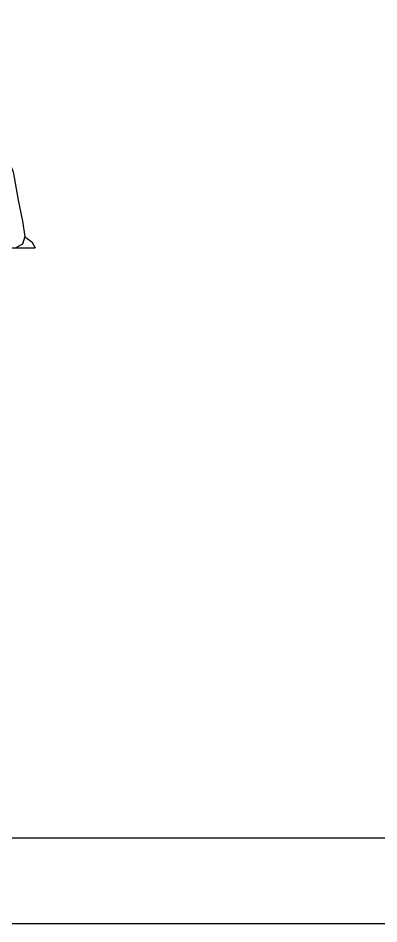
# Model space of a CAD drawing. Header units: inches. Extents: x 4.1 to 46.6, y 13.1 to 37.9.
# Drawn here: x 15.234 to 16.6, y 13.102 to 16.536 of the extents above; entities that cross this region are included whole.
import ezdxf

# ---------------------------------------------------------------- set-up
doc = ezdxf.new("R2010")
doc.units = ezdxf.units.IN
doc.header["$MEASUREMENT"] = 0
doc.layers.add('4', color=4, linetype='Continuous')
doc.layers.add('kadrbm', color=4, linetype='Continuous')

# ---------------------------------------------------------------- blocks, each defined once
blk = doc.blocks.new('kadrbm')
at = {"layer": 'kadrbm', "color": 4}
blk.add_lwpolyline([(0, 0), (0, 24.7972), (21, 24.7972), (21, 0), (0, 0)], close=True, dxfattribs=at)
blk.add_lwpolyline([(20.6631, 0.3257), (20.6631, 24.4603), (0.3369, 24.4603), (0.3369, 0.3257), (20.6631, 0.3257)], dxfattribs=at)

msp = doc.modelspace()

# ---------------------------------------------------------------- linework, layer by layer
at = {"layer": '4'}
msp.add_line((13.269, 15.6647), (15.2977, 15.6647), dxfattribs=at)
for points in [[(15.0932, 16.1184), (15.1203, 16.1017), (15.145, 16.0853), (15.1739, 16.0502), (15.2151, 15.9534), (15.2337, 15.8462), (15.2502, 15.7659), (15.2584, 15.7082), (15.2502, 15.6793), (15.2254, 15.6649)], [(15.2583, 15.7078), (15.2853, 15.6876), (15.2977, 15.6647)]]:
    msp.add_lwpolyline(points, dxfattribs=at)

# ---------------------------------------------------------------- block references
at = {"layer": 'kadrbm'}
msp.add_blockref('kadrbm', (4.141, 13.1016), dxfattribs=at)

doc.saveas('drawing.dxf')
